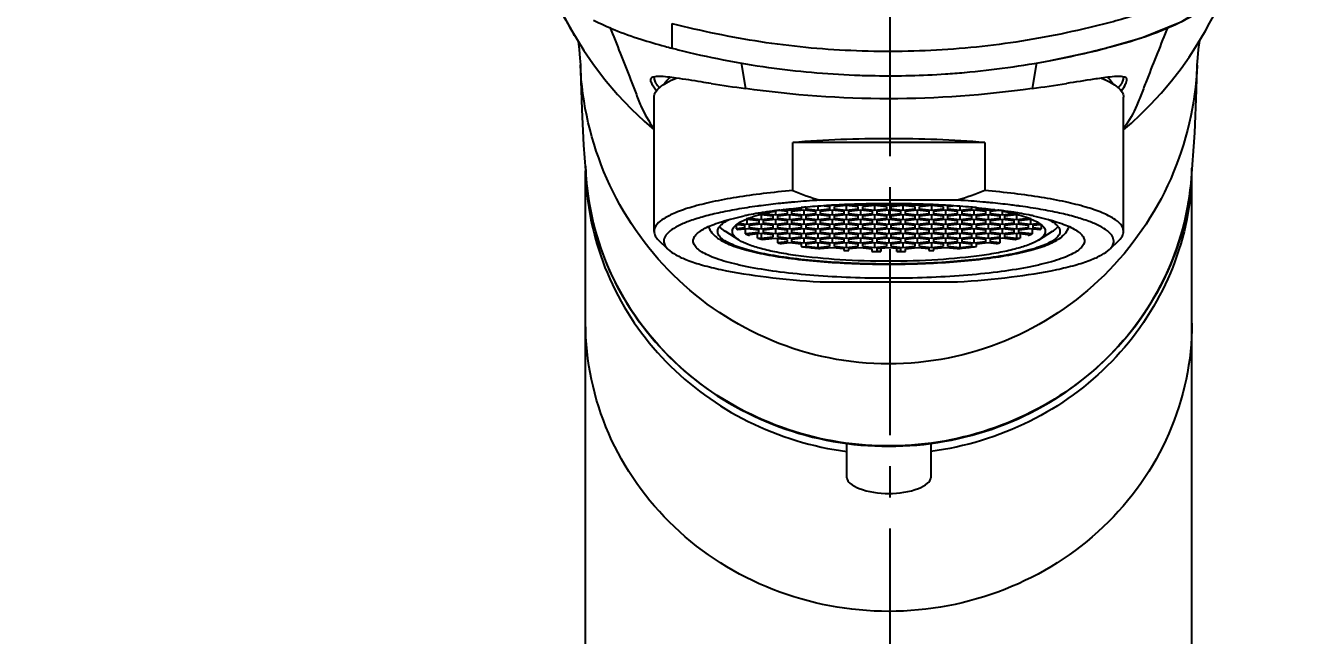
# Model space of a CAD drawing. Header units: millimetres. Extents: x 8455 to 9049, y -103 to 737.
# Drawn here: x 8526.3 to 8591.2, y 461.3 to 492.5 of the extents above; entities that cross this region are included whole.
import ezdxf

# ---------------------------------------------------------------- set-up
doc = ezdxf.new("R2010")
doc.units = ezdxf.units.MM
doc.linetypes.add('CENTER2', pattern=[28.575, 19.05, -3.175, 3.175, -3.175])
doc.layers.add('CENTER', color=1, linetype='CENTER2')
doc.layers.add('DIM', color=3, linetype='Continuous', lineweight=9)
doc.styles.get("Standard").update_dxf_attribs({"font": 'arial.ttf'})
doc.dimstyles.new('겸용-샤워욕조용1', dxfattribs={"dimscale": 0.6, "dimtxt": 10, "dimasz": 10, "dimexe": 1.5, "dimexo": 1.5, "dimgap": 1, "dimtad": 0, "dimtih": 1, "dimtoh": 1, "dimdec": 1, "dimdsep": 46, "dimtxsty": 'Standard', "dimcen": 2.5, "dimclrd": 5, "dimclre": 5, "dimclrt": 5, "dimadec": 1, "dimazin": 2, "dimtfac": 1, "dimtdec": 1, "dimtmove": 0, "dimatfit": 3, "dimfxl": 1.25, "dimarcsym": 0})

# ---------------------------------------------------------------- blocks, each defined once
blk = doc.blocks.new('*D80')
at = {"layer": 'Defpoints', "color": 0, "transparency": 16777216}
for p in [(8507.7, 531.246), (8570.489, 531.246), (8546.099, 241.95)]:
    blk.add_point(p, dxfattribs=at)
at = {"layer": 'DIM', "color": 5, "lineweight": -2, "transparency": 16777216}
for p, q in [((8569.589, 531.246), (8506.8, 531.246)), ((8507.7, 525.246), (8507.7, 390.264)), ((8507.7, 247.95), (8507.7, 382.933)), ((8545.199, 241.95), (8506.8, 241.95))]:
    blk.add_line(p, q, dxfattribs=at)
at = {"layer": 'DIM', "color": 5, "transparency": 16777216}
for points in [[(8506.7, 525.246), (8508.7, 525.246), (8507.7, 531.246)], [(8506.7, 247.95), (8508.7, 247.95), (8507.7, 241.95)]]:
    blk.add_solid(points, dxfattribs=at)
at = {"layer": 'DIM', "color": 5, "transparency": 16777216, "insert": (8507.7, 386.598), "char_height": 6, "attachment_point": 5}
blk.add_mtext('289.3', dxfattribs=at)

msp = doc.modelspace()

# ---------------------------------------------------------------- linework, layer by layer
at = {"linetype": 'Continuous'}
for p, q in [((8559.336, 491.344), (8559.336, 491.327)), ((8559.336, 491.344), (8559.336, 491.327)), ((8554.651, 490.474), (8554.651, 490.475)), ((8562.871, 490.579), (8563.087, 489.259)), ((8564.264, 490.342), (8564.284, 490.339)), ((8577.967, 490.579), (8577.75, 489.258)), ((8578.694, 490.686), (8578.699, 490.693)), ((8586.191, 490.454), (8586.191, 490.452)), ((8558.712, 489.297), (8558.65, 489.357)), ((8582.13, 489.297), (8582.192, 489.357)), ((8558.421, 481.949), (8558.421, 488.82)), ((8582.421, 481.949), (8582.421, 488.82)), ((8558.324, 487.281), (8558.421, 487.181)), ((8565.512, 484.038), (8565.512, 486.492)), ((8575.33, 486.492), (8565.512, 486.492)), ((8575.33, 486.492), (8575.33, 484.038)), ((8554.817, 486.355), (8554.97, 484.422)), ((8554.921, 396.191), (8554.921, 485.039)), ((8585.921, 396.191), (8585.921, 485.079)), ((8565.93, 483.163), (8565.944, 483.164)), ((8565.939, 483.159), (8565.953, 483.161)), ((8565.946, 483.16), (8565.946, 483.092)), ((8566.196, 483.092), (8566.196, 483.186)), ((8566.198, 483.188), (8566.265, 483.193)), ((8566.796, 483.231), (8566.796, 483.026)), ((8573.935, 483.547), (8566.907, 483.547)), ((8567.123, 483.255), (8567.396, 483.224)), ((8567.396, 483.224), (8567.396, 483.092)), ((8567.521, 483.266), (8567.427, 483.276)), ((8567.805, 483.297), (8567.521, 483.266)), ((8567.521, 483.283), (8567.521, 483.266)), ((8567.646, 483.224), (8568.246, 483.291)), ((8567.646, 483.092), (8567.646, 483.224)), ((8568.246, 483.291), (8568.246, 483.026)), ((8568.246, 483.291), (8568.846, 483.224)), ((8568.971, 483.266), (8568.446, 483.324)), ((8568.846, 483.224), (8568.846, 483.092)), ((8568.971, 483.346), (8568.971, 483.266)), ((8569.571, 483.332), (8568.971, 483.266)), ((8569.096, 483.224), (8569.696, 483.291)), ((8569.096, 483.092), (8569.096, 483.224)), ((8569.571, 483.354), (8569.571, 483.332)), ((8569.696, 483.291), (8569.696, 483.026)), ((8569.696, 483.291), (8570.296, 483.224)), ((8569.821, 483.332), (8569.821, 483.358)), ((8570.421, 483.266), (8569.821, 483.332)), ((8570.296, 483.224), (8570.296, 483.092)), ((8570.421, 483.366), (8570.421, 483.266)), ((8571.021, 483.332), (8570.421, 483.266)), ((8570.546, 483.224), (8571.146, 483.291)), ((8570.546, 483.092), (8570.546, 483.224)), ((8571.021, 483.358), (8571.021, 483.332)), ((8571.146, 483.291), (8571.146, 483.026)), ((8571.146, 483.291), (8571.746, 483.224)), ((8571.271, 483.332), (8571.271, 483.354)), ((8571.871, 483.266), (8571.271, 483.332)), ((8571.746, 483.224), (8571.746, 483.092)), ((8571.871, 483.345), (8571.871, 483.266)), ((8572.396, 483.324), (8571.871, 483.266)), ((8571.996, 483.224), (8572.596, 483.291)), ((8571.996, 483.092), (8571.996, 483.224)), ((8572.596, 483.291), (8572.596, 483.026)), ((8572.596, 483.291), (8573.196, 483.224)), ((8573.321, 483.266), (8573.036, 483.297)), ((8573.196, 483.224), (8573.196, 483.092)), ((8573.321, 483.283), (8573.321, 483.266)), ((8573.415, 483.276), (8573.321, 483.266)), ((8573.446, 483.224), (8573.719, 483.254)), ((8573.446, 483.092), (8573.446, 483.224)), ((8574.046, 483.231), (8574.046, 483.026)), ((8574.646, 483.186), (8574.646, 483.092)), ((8574.889, 483.161), (8574.903, 483.159)), ((8574.896, 483.092), (8574.896, 483.16)), ((8574.898, 483.164), (8574.912, 483.163)), ((8563.109, 482.565), (8563.171, 482.572)), ((8563.171, 482.572), (8563.171, 482.307)), ((8563.171, 482.572), (8563.771, 482.506)), ((8563.295, 482.613), (8563.295, 482.636)), ((8563.892, 482.547), (8563.295, 482.613)), ((8563.771, 482.506), (8563.771, 482.373)), ((8563.791, 482.8), (8563.898, 482.811)), ((8563.892, 482.811), (8563.892, 482.547)), ((8564.495, 482.613), (8563.892, 482.547)), ((8563.898, 482.811), (8564.495, 482.745)), ((8564.004, 482.921), (8564.022, 482.924)), ((8564.011, 482.92), (8564.03, 482.922)), ((8564.021, 482.853), (8564.021, 482.858)), ((8564.621, 482.787), (8564.021, 482.853)), ((8564.021, 482.506), (8564.621, 482.572)), ((8564.021, 482.373), (8564.021, 482.506)), ((8564.495, 482.745), (8564.495, 482.613)), ((8564.621, 482.995), (8564.621, 482.787)), ((8565.221, 482.853), (8564.621, 482.787)), ((8564.621, 482.572), (8564.621, 482.307)), ((8564.621, 482.572), (8565.221, 482.506)), ((8564.746, 482.745), (8565.346, 482.811)), ((8564.746, 482.613), (8564.746, 482.745)), ((8565.346, 482.547), (8564.746, 482.613)), ((8564.795, 483.032), (8565.221, 482.985)), ((8565.346, 483.026), (8565.013, 483.063)), ((8565.221, 482.985), (8565.221, 482.853)), ((8565.221, 482.506), (8565.221, 482.373)), ((8565.346, 483.098), (8565.346, 483.026)), ((8565.946, 483.092), (8565.346, 483.026)), ((8565.346, 482.811), (8565.346, 482.547)), ((8565.346, 482.811), (8565.946, 482.745)), ((8565.946, 482.613), (8565.346, 482.547)), ((8565.471, 482.985), (8566.071, 483.051)), ((8565.471, 482.853), (8565.471, 482.985)), ((8566.071, 482.787), (8565.471, 482.853)), ((8565.471, 482.506), (8566.071, 482.572)), ((8565.471, 482.373), (8565.471, 482.506)), ((8565.946, 482.745), (8565.946, 482.613)), ((8566.071, 483.051), (8566.071, 482.787)), ((8566.071, 483.051), (8566.671, 482.985)), ((8566.671, 482.853), (8566.071, 482.787)), ((8566.071, 482.572), (8566.071, 482.307)), ((8566.071, 482.572), (8566.671, 482.506)), ((8566.796, 483.026), (8566.196, 483.092)), ((8566.196, 482.745), (8566.796, 482.811)), ((8566.196, 482.613), (8566.196, 482.745)), ((8566.796, 482.547), (8566.196, 482.613)), ((8566.671, 482.985), (8566.671, 482.853)), ((8566.671, 482.506), (8566.671, 482.373)), ((8567.396, 483.092), (8566.796, 483.026)), ((8566.796, 482.811), (8566.796, 482.547)), ((8566.796, 482.811), (8567.396, 482.745)), ((8567.396, 482.613), (8566.796, 482.547)), ((8566.921, 482.985), (8567.521, 483.051)), ((8566.921, 482.853), (8566.921, 482.985)), ((8567.521, 482.787), (8566.921, 482.853)), ((8566.921, 482.506), (8567.521, 482.572)), ((8566.921, 482.373), (8566.921, 482.506)), ((8567.396, 482.745), (8567.396, 482.613)), ((8567.521, 483.051), (8567.521, 482.787)), ((8567.521, 483.051), (8568.121, 482.985)), ((8568.121, 482.853), (8567.521, 482.787)), ((8567.521, 482.572), (8567.521, 482.307)), ((8567.521, 482.572), (8568.121, 482.506)), ((8568.246, 483.026), (8567.646, 483.092)), ((8567.646, 482.745), (8568.246, 482.811)), ((8567.646, 482.613), (8567.646, 482.745)), ((8568.246, 482.547), (8567.646, 482.613)), ((8568.121, 482.985), (8568.121, 482.853)), ((8568.121, 482.506), (8568.121, 482.373)), ((8568.846, 483.092), (8568.246, 483.026)), ((8568.246, 482.811), (8568.246, 482.547)), ((8568.246, 482.811), (8568.846, 482.745)), ((8568.846, 482.613), (8568.246, 482.547)), ((8568.371, 482.985), (8568.971, 483.051)), ((8568.371, 482.853), (8568.371, 482.985)), ((8568.971, 482.787), (8568.371, 482.853)), ((8568.371, 482.506), (8568.971, 482.572)), ((8568.371, 482.373), (8568.371, 482.506)), ((8568.846, 482.745), (8568.846, 482.613)), ((8568.971, 483.051), (8568.971, 482.787)), ((8568.971, 483.051), (8569.571, 482.985)), ((8569.571, 482.853), (8568.971, 482.787)), ((8568.971, 482.572), (8568.971, 482.307)), ((8568.971, 482.572), (8569.571, 482.506)), ((8569.696, 483.026), (8569.096, 483.092)), ((8569.096, 482.745), (8569.696, 482.811)), ((8569.096, 482.613), (8569.096, 482.745)), ((8569.696, 482.547), (8569.096, 482.613)), ((8569.571, 482.985), (8569.571, 482.853)), ((8569.571, 482.506), (8569.571, 482.373)), ((8570.296, 483.092), (8569.696, 483.026)), ((8569.696, 482.811), (8569.696, 482.547)), ((8569.696, 482.811), (8570.296, 482.745)), ((8570.296, 482.613), (8569.696, 482.547)), ((8569.821, 482.985), (8570.421, 483.051)), ((8569.821, 482.853), (8569.821, 482.985)), ((8570.421, 482.787), (8569.821, 482.853)), ((8569.821, 482.506), (8570.421, 482.572)), ((8569.821, 482.373), (8569.821, 482.506)), ((8570.296, 482.745), (8570.296, 482.613)), ((8570.421, 483.051), (8570.421, 482.787)), ((8570.421, 483.051), (8571.021, 482.985)), ((8571.021, 482.853), (8570.421, 482.787)), ((8570.421, 482.572), (8570.421, 482.307)), ((8570.421, 482.572), (8571.021, 482.506)), ((8571.146, 483.026), (8570.546, 483.092)), ((8570.546, 482.745), (8571.146, 482.811)), ((8570.546, 482.613), (8570.546, 482.745)), ((8571.146, 482.547), (8570.546, 482.613)), ((8571.021, 482.985), (8571.021, 482.853)), ((8571.021, 482.506), (8571.021, 482.373)), ((8571.746, 483.092), (8571.146, 483.026)), ((8571.146, 482.811), (8571.146, 482.547)), ((8571.146, 482.811), (8571.746, 482.745)), ((8571.746, 482.613), (8571.146, 482.547)), ((8571.271, 482.985), (8571.871, 483.051)), ((8571.271, 482.853), (8571.271, 482.985)), ((8571.871, 482.787), (8571.271, 482.853)), ((8571.271, 482.506), (8571.871, 482.572)), ((8571.271, 482.373), (8571.271, 482.506)), ((8571.746, 482.745), (8571.746, 482.613)), ((8571.871, 483.051), (8571.871, 482.787)), ((8571.871, 483.051), (8572.471, 482.985)), ((8572.471, 482.853), (8571.871, 482.787)), ((8571.871, 482.572), (8571.871, 482.307)), ((8571.871, 482.572), (8572.471, 482.506)), ((8572.596, 483.026), (8571.996, 483.092)), ((8571.996, 482.745), (8572.596, 482.811)), ((8571.996, 482.613), (8571.996, 482.745)), ((8572.596, 482.547), (8571.996, 482.613)), ((8572.471, 482.985), (8572.471, 482.853)), ((8572.471, 482.506), (8572.471, 482.373)), ((8573.196, 483.092), (8572.596, 483.026)), ((8572.596, 482.811), (8572.596, 482.547)), ((8572.596, 482.811), (8573.196, 482.745)), ((8573.196, 482.613), (8572.596, 482.547)), ((8572.721, 482.985), (8573.321, 483.051)), ((8572.721, 482.853), (8572.721, 482.985)), ((8573.321, 482.787), (8572.721, 482.853)), ((8572.721, 482.506), (8573.321, 482.572)), ((8572.721, 482.373), (8572.721, 482.506)), ((8573.196, 482.745), (8573.196, 482.613)), ((8573.321, 483.051), (8573.321, 482.787)), ((8573.321, 483.051), (8573.921, 482.985)), ((8573.921, 482.853), (8573.321, 482.787)), ((8573.321, 482.572), (8573.321, 482.307)), ((8573.321, 482.572), (8573.921, 482.506)), ((8574.046, 483.026), (8573.446, 483.092)), ((8573.446, 482.745), (8574.046, 482.811)), ((8573.446, 482.613), (8573.446, 482.745)), ((8574.046, 482.547), (8573.446, 482.613)), ((8573.921, 482.985), (8573.921, 482.853)), ((8573.921, 482.506), (8573.921, 482.373)), ((8574.646, 483.092), (8574.046, 483.026)), ((8574.046, 482.811), (8574.046, 482.547)), ((8574.046, 482.811), (8574.646, 482.745)), ((8574.646, 482.613), (8574.046, 482.547)), ((8574.171, 482.985), (8574.771, 483.051)), ((8574.171, 482.853), (8574.171, 482.985)), ((8574.771, 482.787), (8574.171, 482.853)), ((8574.171, 482.506), (8574.771, 482.572)), ((8574.171, 482.373), (8574.171, 482.506)), ((8574.646, 482.745), (8574.646, 482.613)), ((8574.771, 483.051), (8574.771, 482.787)), ((8574.771, 483.051), (8575.371, 482.985)), ((8575.371, 482.853), (8574.771, 482.787)), ((8574.771, 482.572), (8574.771, 482.307)), ((8574.771, 482.572), (8575.371, 482.506)), ((8575.496, 483.026), (8574.896, 483.092)), ((8574.896, 482.745), (8575.496, 482.811)), ((8574.896, 482.613), (8574.896, 482.745)), ((8575.496, 482.547), (8574.896, 482.613)), ((8575.371, 482.985), (8575.371, 482.853)), ((8575.371, 482.506), (8575.371, 482.373)), ((8575.496, 483.098), (8575.496, 483.026)), ((8575.829, 483.063), (8575.496, 483.026)), ((8575.496, 482.811), (8575.496, 482.547)), ((8575.496, 482.811), (8576.096, 482.745)), ((8576.096, 482.613), (8575.496, 482.547)), ((8575.621, 482.985), (8576.047, 483.032)), ((8575.621, 482.853), (8575.621, 482.985)), ((8576.221, 482.787), (8575.621, 482.853)), ((8575.621, 482.506), (8576.221, 482.572)), ((8575.621, 482.373), (8575.621, 482.506)), ((8576.096, 482.745), (8576.096, 482.613)), ((8576.221, 482.995), (8576.221, 482.787)), ((8576.821, 482.853), (8576.221, 482.787)), ((8576.221, 482.572), (8576.221, 482.307)), ((8576.221, 482.572), (8576.821, 482.506)), ((8576.346, 482.745), (8576.946, 482.811)), ((8576.346, 482.613), (8576.346, 482.745)), ((8576.946, 482.547), (8576.346, 482.613)), ((8576.812, 482.923), (8576.831, 482.92)), ((8576.82, 482.924), (8576.837, 482.921)), ((8576.821, 482.858), (8576.821, 482.853)), ((8576.821, 482.506), (8576.821, 482.373)), ((8576.946, 482.811), (8576.946, 482.547)), ((8576.946, 482.811), (8577.049, 482.8)), ((8577.546, 482.613), (8576.946, 482.547)), ((8577.071, 482.506), (8577.671, 482.572)), ((8577.071, 482.373), (8577.071, 482.506)), ((8577.546, 482.636), (8577.546, 482.613)), ((8577.671, 482.572), (8577.671, 482.307)), ((8577.671, 482.572), (8577.733, 482.565)), ((8562.769, 481.504), (8562.051, 481.953)), ((8562.636, 482.088), (8562.636, 482.311)), ((8563.044, 482.134), (8562.636, 482.088)), ((8562.664, 482.308), (8563.044, 482.266)), ((8562.7, 482.04), (8563.198, 482.094)), ((8563.171, 482.307), (8562.72, 482.357)), ((8563.044, 482.266), (8563.044, 482.134)), ((8563.102, 481.823), (8563.102, 482.083)), ((8563.754, 481.894), (8563.102, 481.823)), ((8563.771, 482.373), (8563.171, 482.307)), ((8563.198, 482.094), (8563.754, 482.028)), ((8563.295, 482.266), (8563.892, 482.332)), ((8563.295, 482.134), (8563.295, 482.266)), ((8563.898, 482.068), (8563.295, 482.134)), ((8563.296, 481.787), (8563.896, 481.853)), ((8563.754, 482.028), (8563.754, 481.894)), ((8563.892, 482.332), (8564.495, 482.266)), ((8563.896, 481.853), (8563.896, 481.589)), ((8563.896, 481.853), (8564.496, 481.787)), ((8563.898, 482.332), (8563.898, 482.068)), ((8564.495, 482.134), (8563.898, 482.068)), ((8564.621, 482.307), (8564.021, 482.373)), ((8564.021, 482.026), (8564.621, 482.093)), ((8564.021, 481.894), (8564.021, 482.026)), ((8564.621, 481.828), (8564.021, 481.894)), ((8564.495, 482.266), (8564.495, 482.134)), ((8565.221, 482.373), (8564.621, 482.307)), ((8564.621, 482.093), (8564.621, 481.828)), ((8564.621, 482.093), (8565.221, 482.026)), ((8565.221, 481.894), (8564.621, 481.828)), ((8564.746, 482.266), (8565.346, 482.332)), ((8564.746, 482.134), (8564.746, 482.266)), ((8565.346, 482.068), (8564.746, 482.134)), ((8564.746, 481.787), (8565.346, 481.853)), ((8565.221, 482.026), (8565.221, 481.894)), ((8565.346, 482.332), (8565.346, 482.068)), ((8565.346, 482.332), (8565.946, 482.266)), ((8565.946, 482.134), (8565.346, 482.068)), ((8565.346, 481.853), (8565.346, 481.589)), ((8565.346, 481.853), (8565.946, 481.787)), ((8566.071, 482.307), (8565.471, 482.373)), ((8565.471, 482.026), (8566.071, 482.093)), ((8565.471, 481.894), (8565.471, 482.026)), ((8566.071, 481.828), (8565.471, 481.894)), ((8565.946, 482.266), (8565.946, 482.134)), ((8566.671, 482.373), (8566.071, 482.307)), ((8566.071, 482.093), (8566.071, 481.828)), ((8566.071, 482.093), (8566.671, 482.026)), ((8566.671, 481.894), (8566.071, 481.828)), ((8566.196, 482.266), (8566.796, 482.332)), ((8566.196, 482.134), (8566.196, 482.266)), ((8566.796, 482.068), (8566.196, 482.134)), ((8566.196, 481.787), (8566.796, 481.853)), ((8566.671, 482.026), (8566.671, 481.894)), ((8566.796, 482.332), (8566.796, 482.068)), ((8566.796, 482.332), (8567.396, 482.266)), ((8567.396, 482.134), (8566.796, 482.068)), ((8566.796, 481.853), (8566.796, 481.589)), ((8566.796, 481.853), (8567.396, 481.787)), ((8567.521, 482.307), (8566.921, 482.373)), ((8566.921, 482.026), (8567.521, 482.093)), ((8566.921, 481.894), (8566.921, 482.026)), ((8567.521, 481.828), (8566.921, 481.894)), ((8567.396, 482.266), (8567.396, 482.134)), ((8568.121, 482.373), (8567.521, 482.307)), ((8567.521, 482.093), (8567.521, 481.828)), ((8567.521, 482.093), (8568.121, 482.026)), ((8568.121, 481.894), (8567.521, 481.828)), ((8567.646, 482.266), (8568.246, 482.332)), ((8567.646, 482.134), (8567.646, 482.266)), ((8568.246, 482.068), (8567.646, 482.134)), ((8567.646, 481.787), (8568.246, 481.853)), ((8568.121, 482.026), (8568.121, 481.894)), ((8568.246, 482.332), (8568.246, 482.068)), ((8568.246, 482.332), (8568.846, 482.266)), ((8568.846, 482.134), (8568.246, 482.068)), ((8568.246, 481.853), (8568.246, 481.589)), ((8568.246, 481.853), (8568.846, 481.787)), ((8568.971, 482.307), (8568.371, 482.373)), ((8568.371, 482.026), (8568.971, 482.093)), ((8568.371, 481.894), (8568.371, 482.026)), ((8568.971, 481.828), (8568.371, 481.894)), ((8568.846, 482.266), (8568.846, 482.134)), ((8569.571, 482.373), (8568.971, 482.307)), ((8568.971, 482.093), (8568.971, 481.828)), ((8568.971, 482.093), (8569.571, 482.026)), ((8569.571, 481.894), (8568.971, 481.828)), ((8569.096, 482.266), (8569.696, 482.332)), ((8569.096, 482.134), (8569.096, 482.266)), ((8569.696, 482.068), (8569.096, 482.134)), ((8569.096, 481.787), (8569.696, 481.853)), ((8569.571, 482.026), (8569.571, 481.894)), ((8569.696, 482.332), (8569.696, 482.068)), ((8569.696, 482.332), (8570.296, 482.266)), ((8570.296, 482.134), (8569.696, 482.068)), ((8569.696, 481.853), (8569.696, 481.589)), ((8569.696, 481.853), (8570.296, 481.787)), ((8570.421, 482.307), (8569.821, 482.373)), ((8569.821, 482.026), (8570.421, 482.093)), ((8569.821, 481.894), (8569.821, 482.026)), ((8570.421, 481.828), (8569.821, 481.894)), ((8570.296, 482.266), (8570.296, 482.134)), ((8571.021, 482.373), (8570.421, 482.307)), ((8570.421, 482.093), (8570.421, 481.828)), ((8570.421, 482.093), (8571.021, 482.026)), ((8571.021, 481.894), (8570.421, 481.828)), ((8570.546, 482.266), (8571.146, 482.332)), ((8570.546, 482.134), (8570.546, 482.266)), ((8571.146, 482.068), (8570.546, 482.134)), ((8570.546, 481.787), (8571.146, 481.853)), ((8571.021, 482.026), (8571.021, 481.894)), ((8571.146, 482.332), (8571.146, 482.068)), ((8571.146, 482.332), (8571.746, 482.266)), ((8571.746, 482.134), (8571.146, 482.068)), ((8571.146, 481.853), (8571.146, 481.589)), ((8571.146, 481.853), (8571.746, 481.787)), ((8571.871, 482.307), (8571.271, 482.373)), ((8571.271, 482.026), (8571.871, 482.093)), ((8571.271, 481.894), (8571.271, 482.026)), ((8571.871, 481.828), (8571.271, 481.894)), ((8571.746, 482.266), (8571.746, 482.134)), ((8572.471, 482.373), (8571.871, 482.307)), ((8571.871, 482.093), (8571.871, 481.828)), ((8571.871, 482.093), (8572.471, 482.026)), ((8572.471, 481.894), (8571.871, 481.828)), ((8571.996, 482.266), (8572.596, 482.332)), ((8571.996, 482.134), (8571.996, 482.266)), ((8572.596, 482.068), (8571.996, 482.134)), ((8571.996, 481.787), (8572.596, 481.853)), ((8572.471, 482.026), (8572.471, 481.894)), ((8572.596, 482.332), (8572.596, 482.068)), ((8572.596, 482.332), (8573.196, 482.266)), ((8573.196, 482.134), (8572.596, 482.068)), ((8572.596, 481.853), (8572.596, 481.589)), ((8572.596, 481.853), (8573.196, 481.787)), ((8573.321, 482.307), (8572.721, 482.373)), ((8572.721, 482.026), (8573.321, 482.093)), ((8572.721, 481.894), (8572.721, 482.026)), ((8573.321, 481.828), (8572.721, 481.894)), ((8573.196, 482.266), (8573.196, 482.134)), ((8573.921, 482.373), (8573.321, 482.307)), ((8573.321, 482.093), (8573.321, 481.828)), ((8573.321, 482.093), (8573.921, 482.026)), ((8573.921, 481.894), (8573.321, 481.828)), ((8573.446, 482.266), (8574.046, 482.332)), ((8573.446, 482.134), (8573.446, 482.266)), ((8574.046, 482.068), (8573.446, 482.134)), ((8573.446, 481.787), (8574.046, 481.853)), ((8573.921, 482.026), (8573.921, 481.894)), ((8574.046, 482.332), (8574.046, 482.068)), ((8574.046, 482.332), (8574.646, 482.266)), ((8574.646, 482.134), (8574.046, 482.068)), ((8574.046, 481.853), (8574.046, 481.589)), ((8574.046, 481.853), (8574.646, 481.787)), ((8574.771, 482.307), (8574.171, 482.373)), ((8574.171, 482.026), (8574.771, 482.093)), ((8574.171, 481.894), (8574.171, 482.026)), ((8574.771, 481.828), (8574.171, 481.894)), ((8574.646, 482.266), (8574.646, 482.134)), ((8575.371, 482.373), (8574.771, 482.307)), ((8574.771, 482.093), (8574.771, 481.828)), ((8574.771, 482.093), (8575.371, 482.026)), ((8575.371, 481.894), (8574.771, 481.828)), ((8574.896, 482.266), (8575.496, 482.332)), ((8574.896, 482.134), (8574.896, 482.266)), ((8575.496, 482.068), (8574.896, 482.134)), ((8574.896, 481.787), (8575.496, 481.853)), ((8575.371, 482.026), (8575.371, 481.894)), ((8575.496, 482.332), (8575.496, 482.068)), ((8575.496, 482.332), (8576.096, 482.266)), ((8576.096, 482.134), (8575.496, 482.068)), ((8575.496, 481.853), (8575.496, 481.589)), ((8575.496, 481.853), (8576.096, 481.787)), ((8576.221, 482.307), (8575.621, 482.373)), ((8575.621, 482.026), (8576.221, 482.093)), ((8575.621, 481.894), (8575.621, 482.026)), ((8576.221, 481.828), (8575.621, 481.894)), ((8576.096, 482.266), (8576.096, 482.134)), ((8576.821, 482.373), (8576.221, 482.307)), ((8576.221, 482.093), (8576.221, 481.828)), ((8576.221, 482.093), (8576.821, 482.026)), ((8576.821, 481.894), (8576.221, 481.828)), ((8576.346, 482.266), (8576.946, 482.332)), ((8576.346, 482.134), (8576.346, 482.266)), ((8576.946, 482.068), (8576.346, 482.134)), ((8576.346, 481.787), (8576.946, 481.853)), ((8576.821, 482.026), (8576.821, 481.894)), ((8576.946, 482.332), (8576.946, 482.068)), ((8576.946, 482.332), (8577.546, 482.266)), ((8577.546, 482.134), (8576.946, 482.068)), ((8576.946, 481.853), (8576.946, 481.589)), ((8576.946, 481.853), (8577.546, 481.787)), ((8577.671, 482.307), (8577.071, 482.373)), ((8577.072, 482.026), (8577.672, 482.093)), ((8577.074, 481.896), (8577.072, 482.026)), ((8577.742, 481.824), (8577.074, 481.896)), ((8577.546, 482.266), (8577.546, 482.134)), ((8578.122, 482.357), (8577.671, 482.307)), ((8577.672, 482.093), (8578.143, 482.041)), ((8577.742, 482.085), (8577.742, 481.824)), ((8577.798, 482.266), (8578.178, 482.308)), ((8577.798, 482.134), (8577.798, 482.266)), ((8578.207, 482.088), (8577.798, 482.134)), ((8578.073, 481.504), (8578.791, 481.953)), ((8578.207, 482.311), (8578.207, 482.088)), ((8559.14, 481.031), (8558.65, 481.504)), ((8563.102, 481.823), (8563.296, 481.745)), ((8563.296, 481.745), (8563.296, 481.787)), ((8563.708, 481.609), (8563.708, 481.832)), ((8563.896, 481.589), (8563.708, 481.609)), ((8564.496, 481.655), (8563.896, 481.589)), ((8563.968, 481.537), (8564.609, 481.61)), ((8564.496, 481.787), (8564.496, 481.655)), ((8564.609, 481.61), (8565.232, 481.543)), ((8564.745, 481.364), (8564.745, 481.595)), ((8565.232, 481.419), (8564.745, 481.364)), ((8564.746, 481.655), (8564.746, 481.787)), ((8565.346, 481.589), (8564.746, 481.655)), ((8564.935, 481.329), (8565.344, 481.374)), ((8565.232, 481.543), (8565.232, 481.419)), ((8565.344, 481.374), (8565.944, 481.307)), ((8565.946, 481.655), (8565.346, 481.589)), ((8565.471, 481.547), (8566.071, 481.613)), ((8565.471, 481.415), (8565.471, 481.547)), ((8566.071, 481.349), (8565.471, 481.415)), ((8565.944, 481.307), (8565.944, 481.175)), ((8565.946, 481.787), (8565.946, 481.655)), ((8566.071, 481.613), (8566.071, 481.349)), ((8566.071, 481.613), (8566.671, 481.547)), ((8566.671, 481.415), (8566.071, 481.349)), ((8566.196, 481.655), (8566.196, 481.787)), ((8566.796, 481.589), (8566.196, 481.655)), ((8566.196, 481.308), (8566.796, 481.374)), ((8566.196, 481.175), (8566.196, 481.308)), ((8566.671, 481.547), (8566.671, 481.415)), ((8567.396, 481.655), (8566.796, 481.589)), ((8566.796, 481.374), (8566.796, 481.109)), ((8566.796, 481.374), (8567.396, 481.308)), ((8566.921, 481.547), (8567.521, 481.613)), ((8566.921, 481.415), (8566.921, 481.547)), ((8567.521, 481.349), (8566.921, 481.415)), ((8567.396, 481.787), (8567.396, 481.655)), ((8567.396, 481.308), (8567.396, 481.175)), ((8567.521, 481.613), (8567.521, 481.349)), ((8567.521, 481.613), (8568.121, 481.547)), ((8568.121, 481.415), (8567.521, 481.349)), ((8567.646, 481.655), (8567.646, 481.787)), ((8568.246, 481.589), (8567.646, 481.655)), ((8567.646, 481.308), (8568.246, 481.374)), ((8567.646, 481.175), (8567.646, 481.308)), ((8568.121, 481.547), (8568.121, 481.415)), ((8568.846, 481.655), (8568.246, 481.589)), ((8568.246, 481.374), (8568.246, 481.109)), ((8568.246, 481.374), (8568.846, 481.308)), ((8568.371, 481.547), (8568.971, 481.613)), ((8568.371, 481.415), (8568.371, 481.547)), ((8568.971, 481.349), (8568.371, 481.415)), ((8568.846, 481.787), (8568.846, 481.655)), ((8568.846, 481.308), (8568.846, 481.175)), ((8568.971, 481.613), (8568.971, 481.349)), ((8568.971, 481.613), (8569.571, 481.547)), ((8569.571, 481.415), (8568.971, 481.349)), ((8569.096, 481.655), (8569.096, 481.787)), ((8569.696, 481.589), (8569.096, 481.655)), ((8569.096, 481.308), (8569.696, 481.374)), ((8569.096, 481.175), (8569.096, 481.308)), ((8569.571, 481.547), (8569.571, 481.415)), ((8570.296, 481.655), (8569.696, 481.589)), ((8569.696, 481.374), (8569.696, 481.109)), ((8569.696, 481.374), (8570.296, 481.308)), ((8569.821, 481.547), (8570.421, 481.613)), ((8569.821, 481.415), (8569.821, 481.547)), ((8570.421, 481.349), (8569.821, 481.415)), ((8570.296, 481.787), (8570.296, 481.655)), ((8570.296, 481.308), (8570.296, 481.175)), ((8570.421, 481.613), (8570.421, 481.349)), ((8570.421, 481.613), (8571.021, 481.547)), ((8571.021, 481.415), (8570.421, 481.349)), ((8570.546, 481.655), (8570.546, 481.787)), ((8571.146, 481.589), (8570.546, 481.655)), ((8570.546, 481.308), (8571.146, 481.374)), ((8570.546, 481.175), (8570.546, 481.308)), ((8571.021, 481.547), (8571.021, 481.415)), ((8571.746, 481.655), (8571.146, 481.589)), ((8571.146, 481.374), (8571.146, 481.109)), ((8571.146, 481.374), (8571.746, 481.308)), ((8571.271, 481.547), (8571.871, 481.613)), ((8571.271, 481.415), (8571.271, 481.547)), ((8571.871, 481.349), (8571.271, 481.415)), ((8571.746, 481.787), (8571.746, 481.655)), ((8571.746, 481.308), (8571.746, 481.175)), ((8571.871, 481.613), (8571.871, 481.349)), ((8571.871, 481.613), (8572.471, 481.547)), ((8572.471, 481.415), (8571.871, 481.349)), ((8571.996, 481.655), (8571.996, 481.787)), ((8572.596, 481.589), (8571.996, 481.655)), ((8571.996, 481.308), (8572.596, 481.374)), ((8571.996, 481.175), (8571.996, 481.308)), ((8572.471, 481.547), (8572.471, 481.415)), ((8573.196, 481.655), (8572.596, 481.589)), ((8572.596, 481.374), (8572.596, 481.109)), ((8572.596, 481.374), (8573.196, 481.308)), ((8572.721, 481.547), (8573.321, 481.613)), ((8572.721, 481.415), (8572.721, 481.547)), ((8573.321, 481.349), (8572.721, 481.415)), ((8573.196, 481.787), (8573.196, 481.655)), ((8573.196, 481.308), (8573.196, 481.175)), ((8573.321, 481.613), (8573.321, 481.349)), ((8573.321, 481.613), (8573.921, 481.547)), ((8573.921, 481.415), (8573.321, 481.349)), ((8573.446, 481.655), (8573.446, 481.787)), ((8574.046, 481.589), (8573.446, 481.655)), ((8573.446, 481.308), (8574.046, 481.374)), ((8573.446, 481.175), (8573.446, 481.308)), ((8573.921, 481.547), (8573.921, 481.415)), ((8574.646, 481.655), (8574.046, 481.589)), ((8574.046, 481.374), (8574.046, 481.109)), ((8574.046, 481.374), (8574.646, 481.308)), ((8574.171, 481.547), (8574.771, 481.613)), ((8574.171, 481.415), (8574.171, 481.547)), ((8574.771, 481.349), (8574.171, 481.415)), ((8574.646, 481.787), (8574.646, 481.655)), ((8574.646, 481.308), (8574.646, 481.175)), ((8574.771, 481.613), (8574.771, 481.349)), ((8574.771, 481.613), (8575.371, 481.547)), ((8575.371, 481.415), (8574.771, 481.349)), ((8574.896, 481.655), (8574.896, 481.787)), ((8575.496, 481.589), (8574.896, 481.655)), ((8574.897, 481.308), (8575.496, 481.374)), ((8574.899, 481.175), (8574.897, 481.308)), ((8575.371, 481.547), (8575.371, 481.415)), ((8576.096, 481.655), (8575.496, 481.589)), ((8575.496, 481.374), (8575.907, 481.328)), ((8575.621, 481.547), (8576.216, 481.612)), ((8575.621, 481.415), (8575.621, 481.547)), ((8576.092, 481.363), (8575.621, 481.415)), ((8576.092, 481.598), (8576.092, 481.363)), ((8576.096, 481.787), (8576.096, 481.655)), ((8576.216, 481.612), (8576.875, 481.537)), ((8576.346, 481.655), (8576.346, 481.787)), ((8576.946, 481.589), (8576.346, 481.655)), ((8577.134, 481.609), (8576.946, 481.589)), ((8577.134, 481.832), (8577.134, 481.609)), ((8577.546, 481.745), (8577.742, 481.824)), ((8577.546, 481.787), (8577.546, 481.745)), ((8581.702, 481.031), (8582.192, 481.504)), ((8566.796, 481.109), (8566.196, 481.175)), ((8567.396, 481.175), (8566.796, 481.109)), ((8566.919, 481.067), (8567.521, 481.134)), ((8567.521, 481.134), (8568.122, 481.068)), ((8568.246, 481.109), (8567.646, 481.175)), ((8568.122, 481.068), (8568.122, 480.977)), ((8568.846, 481.175), (8568.246, 481.109)), ((8568.376, 481.073), (8568.955, 481.132)), ((8568.376, 480.964), (8568.376, 481.073)), ((8568.955, 481.132), (8569.561, 481.065)), ((8569.696, 481.109), (8569.096, 481.175)), ((8569.561, 481.065), (8569.561, 480.922)), ((8570.296, 481.175), (8569.696, 481.109)), ((8569.821, 481.068), (8570.421, 481.134)), ((8569.821, 480.936), (8569.821, 481.068)), ((8570.009, 480.915), (8569.821, 480.936)), ((8570.009, 481.089), (8570.009, 480.915)), ((8570.421, 481.134), (8571.021, 481.068)), ((8571.146, 481.109), (8570.546, 481.175)), ((8570.833, 480.915), (8570.833, 481.089)), ((8571.021, 480.936), (8570.833, 480.915)), ((8571.021, 481.068), (8571.021, 480.936)), ((8571.746, 481.175), (8571.146, 481.109)), ((8571.281, 481.065), (8571.888, 481.132)), ((8571.281, 480.922), (8571.281, 481.065)), ((8571.888, 481.132), (8572.466, 481.073)), ((8572.596, 481.109), (8571.996, 481.175)), ((8572.466, 481.073), (8572.466, 480.964)), ((8573.196, 481.175), (8572.596, 481.109)), ((8572.721, 481.068), (8573.32, 481.134)), ((8572.721, 480.978), (8572.721, 481.068)), ((8573.32, 481.134), (8573.923, 481.067)), ((8574.046, 481.109), (8573.446, 481.175)), ((8574.646, 481.175), (8574.046, 481.109)), ((8566.907, 479.369), (8573.935, 479.369)), ((8568.271, 469.344), (8568.271, 471.148)), ((8572.571, 471.148), (8572.571, 469.344))]:
    msp.add_line(p, q, dxfattribs=at)
for points in [[(8578.694, 490.686), (8581.008, 491.19), (8583.337, 491.853), (8585.402, 492.693), (8587.139, 493.778), (8588.524, 495.064), (8589.447, 496.269)], [(8582.421, 487.138), (8582.821, 487.486), (8583.294, 487.926), (8583.805, 488.436), (8584.343, 489.021), (8584.879, 489.657), (8585.366, 490.29), (8585.772, 490.864), (8586.103, 491.368), (8586.377, 491.813), (8586.613, 492.217), (8586.823, 492.594), (8587.015, 492.952), (8587.183, 493.279), (8587.331, 493.574), (8587.462, 493.84), (8587.674, 494.275)], [(8553.398, 493.782), (8553.558, 493.456), (8553.743, 493.087), (8553.959, 492.675), (8554.201, 492.237), (8554.481, 491.758), (8554.827, 491.205), (8555.284, 490.534), (8555.88, 489.745), (8556.558, 488.945), (8557.253, 488.211), (8557.91, 487.585), (8558.421, 487.139)], [(8554.533, 491.675), (8554.587, 491.256), (8554.63, 490.819), (8554.651, 490.475)], [(8586.191, 490.454), (8586.215, 490.826), (8586.257, 491.26), (8586.315, 491.71), (8586.316, 491.713)], [(8554.651, 490.474), (8554.677, 489.654), (8554.722, 488.188), (8554.817, 486.355)], [(8564.264, 490.341), (8564.268, 490.34), (8564.284, 490.339)], [(8585.874, 484.438), (8586.062, 486.997), (8586.15, 489.177), (8586.191, 490.452)]]:
    msp.add_lwpolyline(points, dxfattribs=at)
for centre, radius, start, end in [((8570.649, 501.745), 19.004, 205.14914, 210.1246), ((8579.91, 492.051), 20.587, 178.52466, 181.96657), ((8578.439, 506.936), 15.854, 289.5291, 292.73581), ((8570.894, 501.884), 19.286, 210.11519, 210.87953), ((8566.728, 519.988), 29.601, 252.32668, 254.80551), ((8568.126, 524.999), 34.804, 254.74722, 255.37077), ((8568.769, 527.461), 37.348, 255.36989, 255.86929), ((8570.411, 534.09), 44.178, 255.90303, 262.00236), ((8569.99, 535.793), 45.933, 280.93055, 284.42516), ((8569.99, 535.92), 46.056, 284.38527, 284.79745), ((8570.399, 533.808), 43.897, 261.99275, 267.74895), ((8570.48, 533.638), 43.724, 274.98902, 280.83519), ((8558.86, 489.802), 0.439, 173.40838, 179.98516), ((8570.408, 534.19), 44.279, 267.75676, 269.10815), ((8570.415, 534.42), 44.509, 269.104, 273.73982), ((8570.432, 534.091), 44.18, 273.74473, 274.99954), ((8581.982, 489.802), 0.439, 0.01385, 6.55777), ((8579.308, 605.91), 117.774, 261.22654, 262.08369), ((8561.56, 605.69), 117.552, 277.91637, 278.7774), ((8568.966, 485.288), 14.044, 180.0022, 183.54078), ((8571.878, 485.288), 14.043, 357.34191, 359.54488), ((8571.837, 485.738), 14.097, 348.8879, 354.70862), ((8571.881, 485.288), 14.04, 356.5254, 356.82328), ((8571.88, 485.288), 14.042, 356.82329, 357.34186), ((8568.97, 485.734), 14.061, 185.37013, 189.70406), ((8568.304, 449.736), 33.817, 97.49125, 97.82228), ((8569.465, 439.533), 44.087, 95.19745, 95.51023), ((8569.713, 436.745), 46.886, 94.46421, 95.19134), ((8569.626, 444.616), 38.724, 95.07893, 95.45594), ((8569.92, 434.1), 49.539, 93.77227, 94.46462), ((8569.832, 442.262), 41.086, 94.24395, 94.9804), ((8570.064, 431.981), 51.663, 93.5033, 93.77672), ((8570.051, 439.355), 44.002, 93.469, 94.24826), ((8570.182, 437.272), 46.089, 93.15818, 93.47444), ((8570.262, 435.796), 47.567, 92.58523, 93.15688), ((8570.314, 434.683), 48.681, 92.44204, 92.587), ((8570.331, 434.277), 49.087, 92.29386, 92.44205), ((8570.386, 432.849), 50.516, 90.92649, 92.29072), ((8570.418, 431.318), 52.048, 90.65894, 90.93479), ((8570.421, 431.056), 52.31, 89.3406, 90.65904), ((8570.424, 431.319), 52.047, 89.06487, 89.3407), ((8570.444, 432.416), 50.949, 87.71471, 89.06736), ((8570.511, 434.277), 49.087, 87.55762, 87.70578), ((8570.528, 434.684), 48.68, 87.41268, 87.55762), ((8570.58, 435.797), 47.566, 86.84292, 87.41445), ((8570.66, 437.27), 46.091, 86.52507, 86.84162), ((8570.759, 438.889), 44.469, 85.75551, 86.52642), ((8570.778, 431.981), 51.663, 86.22292, 86.49632), ((8570.983, 441.932), 41.417, 84.92786, 85.75195), ((8570.921, 434.1), 49.539, 85.53502, 86.22736), ((8571.216, 444.615), 38.724, 84.54352, 84.92041), ((8571.177, 437.323), 46.306, 84.80375, 85.53998), ((8571.38, 439.564), 44.056, 84.47534, 84.80227), ((8572.538, 449.736), 33.817, 82.17736, 82.50839), ((8566.718, 465.114), 18.011, 101.0418, 101.80438), ((8564.638, 479.007), 3.875, 112.3877, 112.67528), ((8564.79, 478.633), 4.28, 110.75673, 112.36582), ((8567.178, 462.752), 20.417, 99.68999, 101.03812), ((8567.71, 459.697), 23.518, 99.06441, 99.71385), ((8566.327, 473.794), 9.359, 104.37284, 105.15038), ((8568.177, 456.746), 26.506, 97.72499, 99.01796), ((8567.651, 467.901), 15.4, 100.48408, 101.35813), ((8573.192, 467.908), 15.393, 78.64137, 79.50884), ((8572.558, 456.019), 27.241, 80.9997, 82.25703), ((8573.122, 459.633), 23.583, 80.32716, 80.93535), ((8574.518, 473.802), 9.35, 74.83468, 75.62703), ((8573.542, 462.088), 21.092, 78.98566, 80.33283), ((8576.051, 478.63), 4.282, 67.63408, 69.25309), ((8574.123, 465.11), 18.015, 78.19593, 78.961), ((8576.204, 479.007), 3.875, 67.32429, 67.61192), ((8561.99, 481.949), 0.319, 178.65991, 179.99954), ((8563.401, 483.039), 1.22, 231.15843, 234.9465), ((8577.443, 483.037), 1.218, 305.11697, 308.8449), ((8578.852, 481.949), 0.319, 358.65991, 359.99954), ((8566.08, 489.675), 8.408, 253.61506, 255.45534), ((8567.802, 497.285), 16.212, 259.13009, 259.81213), ((8573.036, 497.308), 16.235, 280.18531, 280.84978), ((8574.679, 489.978), 8.722, 284.58473, 286.35133), ((8570.267, 518.449), 37.533, 266.72348, 267.11311), ((8570.417, 522.441), 41.528, 268.818, 269.43675), ((8570.425, 522.441), 41.528, 270.56288, 271.18163), ((8570.576, 518.448), 37.532, 272.88651, 273.27708)]:
    msp.add_arc(centre, radius, start, end, dxfattribs=at)
for points, knots in [([(8591.218, 502.553), (8591.101, 501.837), (8590.806, 500.37), (8589.908, 498.262), (8588.505, 496.364), (8586.705, 494.772), (8584.952, 493.76), (8583.458, 493.145), (8582.321, 492.788), (8581.187, 492.494), (8579.684, 492.135), (8577.786, 491.755), (8575.48, 491.424), (8572.379, 491.148), (8568.492, 491.113), (8563.866, 491.559), (8560.844, 492.194), (8559.354, 492.574)], [0, 0, 0, 0, 0.058487, 0.119981, 0.182818, 0.246938, 0.312166, 0.344754, 0.376835, 0.408098, 0.439021, 0.501292, 0.563828, 0.626534, 0.751828, 0.876185, 1, 1, 1, 1]), ([(8556.163, 492.397), (8556.345, 491.954), (8556.691, 491.056), (8557.139, 489.937), (8557.48, 489.033), (8557.812, 488.177), (8558.137, 487.569), (8558.414, 487.23)], [0, 0, 0, 0, 0.254577, 0.51116, 0.640179, 0.76721, 1, 1, 1, 1]), ([(8584.682, 492.401), (8584.501, 491.963), (8584.157, 491.073), (8583.712, 489.966), (8583.371, 489.071), (8583.043, 488.219), (8582.726, 487.612), (8582.455, 487.268)], [0, 0, 0, 0, 0.254099, 0.51021, 0.638991, 0.76611, 1, 1, 1, 1]), ([(8586.191, 490.452), (8586.102, 488.465), (8585.173, 484.474), (8581.687, 479.414), (8576.526, 475.981), (8570.413, 474.764), (8564.302, 475.987), (8559.145, 479.425), (8555.662, 484.49), (8554.739, 488.485), (8554.651, 490.474)], [0, 0, 0, 0, 0.123749, 0.248234, 0.373721, 0.49993, 0.626137, 0.751621, 0.87609, 1, 1, 1, 1]), ([(8558.343, 489.437), (8558.328, 489.467), (8558.279, 489.568), (8558.245, 489.681), (8558.248, 489.759)], [0, 0, 0, 0, 0.300447, 1, 1, 1, 1]), ([(8559.558, 489.79), (8559.262, 489.832), (8558.871, 489.885), (8558.429, 489.871), (8558.28, 489.806), (8558.248, 489.759)], [0, 0, 0, 0, 0.669295, 0.872376, 1, 1, 1, 1]), ([(8558.421, 489.802), (8558.421, 489.725), (8558.47, 489.554), (8558.583, 489.421), (8558.65, 489.357)], [0, 0, 0, 0, 0.451742, 1, 1, 1, 1]), ([(8558.421, 488.82), (8558.421, 488.907), (8558.486, 489.102), (8558.724, 489.35), (8559.088, 489.586), (8559.382, 489.721), (8559.549, 489.789)], [0, 0, 0, 0, 0.166994, 0.376927, 0.651963, 1, 1, 1, 1]), ([(8558.967, 489.507), (8558.98, 489.535), (8559.052, 489.659), (8559.157, 489.759), (8559.245, 489.828)], [0, 0, 0, 0, 0.218142, 1, 1, 1, 1]), ([(8561.344, 489.515), (8561.175, 489.541), (8560.579, 489.633), (8559.984, 489.73), (8559.558, 489.79)], [0, 0, 0, 0, 0.284798, 1, 1, 1, 1]), ([(8581.285, 489.79), (8581.157, 489.772), (8580.561, 489.683), (8579.966, 489.587), (8579.498, 489.514)], [0, 0, 0, 0, 0.214151, 1, 1, 1, 1]), ([(8582.595, 489.758), (8582.563, 489.805), (8582.414, 489.871), (8581.972, 489.885), (8581.581, 489.832), (8581.285, 489.79)], [0, 0, 0, 0, 0.127535, 0.330523, 1, 1, 1, 1]), ([(8581.293, 489.789), (8581.46, 489.721), (8581.755, 489.586), (8582.118, 489.35), (8582.357, 489.102), (8582.421, 488.907), (8582.421, 488.82)], [0, 0, 0, 0, 0.348039, 0.623076, 0.833008, 1, 1, 1, 1]), ([(8581.598, 489.828), (8581.63, 489.802), (8581.737, 489.711), (8581.832, 489.599), (8581.875, 489.507)], [0, 0, 0, 0, 0.286429, 1, 1, 1, 1]), ([(8582.192, 489.357), (8582.259, 489.421), (8582.372, 489.554), (8582.421, 489.725), (8582.421, 489.802)], [0, 0, 0, 0, 0.548258, 1, 1, 1, 1]), ([(8582.313, 489.145), (8582.394, 489.255), (8582.52, 489.443), (8582.598, 489.667), (8582.595, 489.758)], [0, 0, 0, 0, 0.600323, 1, 1, 1, 1]), ([(8558.537, 489.137), (8558.517, 489.164), (8558.447, 489.26), (8558.383, 489.361), (8558.343, 489.437)], [0, 0, 0, 0, 0.277803, 1, 1, 1, 1]), ([(8577.75, 489.258), (8575.323, 488.921), (8570.419, 488.54), (8565.514, 488.921), (8563.087, 489.259)], [0, 0, 0, 0, 0.500047, 1, 1, 1, 1]), ([(8575.33, 486.492), (8573.698, 486.632), (8570.421, 486.753), (8567.144, 486.632), (8565.512, 486.492)], [0, 0, 0, 0, 0.5, 1, 1, 1, 1]), ([(8554.971, 484.423), (8555.141, 482.608), (8556.216, 478.982), (8559.755, 474.541), (8564.717, 471.627), (8570.43, 470.618), (8576.141, 471.633), (8581.101, 474.551), (8584.634, 478.997), (8585.706, 482.623), (8585.874, 484.439)], [0, 0, 0, 0, 0.122329, 0.24635, 0.372473, 0.500006, 0.627537, 0.753656, 0.877673, 1, 1, 1, 1]), ([(8554.948, 484.421), (8555.052, 482.741), (8555.887, 479.369), (8558.837, 475.061), (8563.119, 471.954), (8566.53, 470.92), (8568.271, 470.689)], [0, 0, 0, 0, 0.244713, 0.492519, 0.744543, 1, 1, 1, 1]), ([(8565.512, 484.038), (8565.006, 483.995), (8564.036, 483.897), (8562.659, 483.705), (8561.441, 483.479), (8560.406, 483.223), (8559.675, 482.98), (8559.198, 482.764), (8558.774, 482.53), (8558.421, 482.22), (8558.421, 481.949)], [0, 0, 0, 0, 0.200357, 0.384069, 0.547687, 0.68829, 0.803717, 0.851638, 0.893025, 1, 1, 1, 1]), ([(8585.895, 484.437), (8585.793, 482.756), (8584.961, 479.381), (8582.012, 475.066), (8577.728, 471.955), (8574.314, 470.921), (8572.571, 470.689)], [0, 0, 0, 0, 0.244711, 0.492513, 0.744537, 1, 1, 1, 1]), ([(8582.421, 481.949), (8582.421, 482.22), (8582.068, 482.53), (8581.645, 482.764), (8581.167, 482.98), (8580.436, 483.223), (8579.401, 483.479), (8578.183, 483.705), (8576.806, 483.897), (8575.837, 483.995), (8575.33, 484.038)], [0, 0, 0, 0, 0.106974, 0.148362, 0.196283, 0.31171, 0.452313, 0.615931, 0.799643, 1, 1, 1, 1]), ([(8585.67, 483.021), (8585.338, 481.332), (8584.024, 478.022), (8580.425, 474.062), (8575.635, 471.514), (8570.234, 470.674), (8564.856, 471.635), (8560.132, 474.289), (8556.631, 478.331), (8555.401, 481.669), (8555.111, 483.364)], [0, 0, 0, 0, 0.122291, 0.246474, 0.372721, 0.500262, 0.627672, 0.753756, 0.87779, 1, 1, 1, 1]), ([(8563.701, 483.239), (8563.349, 483.19), (8562.679, 483.087), (8561.736, 482.904), (8560.914, 482.701), (8560.223, 482.483), (8559.672, 482.251), (8559.309, 482.037), (8559.104, 481.855), (8558.973, 481.694), (8558.921, 481.548), (8558.921, 481.458)], [0, 0, 0, 0, 0.201607, 0.38372, 0.544166, 0.681251, 0.793949, 0.882307, 0.917997, 0.94877, 1, 1, 1, 1]), ([(8565.232, 483.416), (8565.117, 483.405), (8564.671, 483.36), (8564.225, 483.308), (8563.895, 483.265)], [0, 0, 0, 0, 0.25706, 1, 1, 1, 1]), ([(8564.614, 483.011), (8564.72, 483.026), (8565.158, 483.083), (8565.597, 483.131), (8565.93, 483.163)], [0, 0, 0, 0, 0.241556, 1, 1, 1, 1]), ([(8574.912, 483.163), (8575.025, 483.152), (8575.465, 483.108), (8575.904, 483.055), (8576.228, 483.011)], [0, 0, 0, 0, 0.258107, 1, 1, 1, 1]), ([(8576.947, 483.265), (8576.84, 483.279), (8576.399, 483.335), (8575.957, 483.383), (8575.621, 483.415)], [0, 0, 0, 0, 0.242744, 1, 1, 1, 1]), ([(8581.921, 481.458), (8581.921, 481.548), (8581.869, 481.694), (8581.738, 481.855), (8581.533, 482.037), (8581.17, 482.251), (8580.62, 482.483), (8579.928, 482.701), (8579.106, 482.904), (8578.163, 483.087), (8577.493, 483.19), (8577.141, 483.239)], [0, 0, 0, 0, 0.05123, 0.082003, 0.117693, 0.206051, 0.318748, 0.455834, 0.61628, 0.798393, 1, 1, 1, 1]), ([(8560.421, 481.458), (8560.421, 481.518), (8560.457, 481.652), (8560.598, 481.829), (8560.817, 481.999), (8561.115, 482.164), (8561.49, 482.322), (8562.132, 482.538), (8562.659, 482.666), (8563.034, 482.744)], [0, 0, 0, 0, 0.059637, 0.130852, 0.220538, 0.331796, 0.465673, 0.62217, 1, 1, 1, 1]), ([(8561.671, 481.956), (8561.672, 482.01), (8561.708, 482.13), (8561.84, 482.287), (8562.042, 482.438), (8562.206, 482.526), (8562.299, 482.57)], [0, 0, 0, 0, 0.177635, 0.39202, 0.663224, 1, 1, 1, 1]), ([(8562.421, 481.949), (8562.421, 482.005), (8562.462, 482.133), (8562.615, 482.295), (8562.848, 482.449), (8563.037, 482.538), (8563.144, 482.583)], [0, 0, 0, 0, 0.168537, 0.379008, 0.653454, 1, 1, 1, 1]), ([(8563.274, 482.634), (8563.319, 482.652), (8563.519, 482.724), (8563.723, 482.785), (8563.881, 482.828)], [0, 0, 0, 0, 0.229729, 1, 1, 1, 1]), ([(8564.003, 482.86), (8564.052, 482.873), (8564.256, 482.923), (8564.461, 482.968), (8564.619, 483)], [0, 0, 0, 0, 0.23772, 1, 1, 1, 1]), ([(8576.224, 483), (8576.278, 482.989), (8576.484, 482.946), (8576.688, 482.899), (8576.839, 482.86)], [0, 0, 0, 0, 0.262126, 1, 1, 1, 1]), ([(8576.964, 482.827), (8577.019, 482.812), (8577.222, 482.755), (8577.423, 482.689), (8577.568, 482.635)], [0, 0, 0, 0, 0.270075, 1, 1, 1, 1]), ([(8577.698, 482.583), (8577.805, 482.538), (8577.994, 482.449), (8578.228, 482.295), (8578.38, 482.133), (8578.421, 482.005), (8578.421, 481.949)], [0, 0, 0, 0, 0.346546, 0.620992, 0.831463, 1, 1, 1, 1]), ([(8577.808, 482.744), (8578.183, 482.666), (8578.71, 482.538), (8579.352, 482.322), (8579.727, 482.164), (8580.025, 481.999), (8580.244, 481.829), (8580.385, 481.652), (8580.421, 481.518), (8580.421, 481.458)], [0, 0, 0, 0, 0.37783, 0.534329, 0.668206, 0.779464, 0.86915, 0.940365, 1, 1, 1, 1]), ([(8578.544, 482.569), (8578.637, 482.525), (8578.803, 482.436), (8579.006, 482.284), (8579.137, 482.124), (8579.171, 482.003), (8579.171, 481.949)], [0, 0, 0, 0, 0.337615, 0.608726, 0.822493, 1, 1, 1, 1]), ([(8558.421, 481.949), (8558.421, 481.872), (8558.47, 481.701), (8558.583, 481.568), (8558.65, 481.504)], [0, 0, 0, 0, 0.451747, 1, 1, 1, 1]), ([(8561.209, 482.191), (8561.244, 482.08), (8561.36, 481.874), (8561.614, 481.634), (8561.922, 481.441), (8562.43, 481.204), (8563.222, 480.956), (8564.343, 480.716), (8565.668, 480.522), (8567.156, 480.378), (8568.759, 480.29), (8570.421, 480.26), (8572.082, 480.29), (8573.686, 480.378), (8575.174, 480.522), (8576.499, 480.716), (8577.62, 480.956), (8578.412, 481.203), (8578.92, 481.441), (8579.228, 481.633), (8579.483, 481.874), (8579.598, 482.08), (8579.633, 482.191)], [0, 0, 0, 0, 0.018058, 0.035555, 0.053803, 0.074015, 0.122294, 0.181766, 0.251472, 0.329464, 0.413243, 0.499991, 0.586739, 0.670519, 0.748514, 0.818223, 0.877697, 0.925979, 0.946192, 0.964443, 0.981932, 1, 1, 1, 1]), ([(8579.171, 481.941), (8579.17, 481.885), (8579.13, 481.76), (8578.987, 481.596), (8578.769, 481.44), (8578.474, 481.289), (8578.103, 481.144), (8577.659, 481.006), (8577.147, 480.877), (8576.342, 480.71), (8575.203, 480.538), (8573.707, 480.39), (8572.086, 480.299), (8570.402, 480.269), (8568.718, 480.3), (8567.099, 480.393), (8565.607, 480.542), (8564.472, 480.715), (8563.671, 480.882), (8563.161, 481.012), (8562.721, 481.15), (8562.353, 481.296), (8562.061, 481.447), (8561.847, 481.603), (8561.707, 481.767), (8561.671, 481.893), (8561.671, 481.949)], [0, 0, 0, 0, 0.00927, 0.020589, 0.035041, 0.053077, 0.074821, 0.100232, 0.129173, 0.161436, 0.234839, 0.317924, 0.407696, 0.500866, 0.593996, 0.683652, 0.766548, 0.839699, 0.871816, 0.9006, 0.925847, 0.947422, 0.96529, 0.979587, 0.990782, 1, 1, 1, 1]), ([(8561.765, 482.195), (8561.782, 482.174), (8561.865, 482.08), (8561.968, 482.005), (8562.051, 481.953)], [0, 0, 0, 0, 0.216767, 1, 1, 1, 1]), ([(8562.769, 481.504), (8562.716, 481.537), (8562.604, 481.615), (8562.466, 481.757), (8562.421, 481.89), (8562.421, 481.949)], [0, 0, 0, 0, 0.319017, 0.699171, 1, 1, 1, 1]), ([(8578.421, 481.949), (8578.421, 481.91), (8578.399, 481.804), (8578.277, 481.644), (8578.149, 481.551), (8578.073, 481.504)], [0, 0, 0, 0, 0.196122, 0.54307, 1, 1, 1, 1]), ([(8578.791, 481.953), (8578.821, 481.972), (8578.925, 482.041), (8579.021, 482.124), (8579.076, 482.194)], [0, 0, 0, 0, 0.285533, 1, 1, 1, 1]), ([(8582.192, 481.504), (8582.259, 481.568), (8582.372, 481.701), (8582.421, 481.872), (8582.421, 481.949)], [0, 0, 0, 0, 0.548253, 1, 1, 1, 1]), ([(8558.921, 481.458), (8558.921, 481.384), (8558.968, 481.22), (8559.076, 481.093), (8559.14, 481.031)], [0, 0, 0, 0, 0.451718, 1, 1, 1, 1]), ([(8580.421, 481.458), (8580.421, 481.394), (8580.38, 481.25), (8580.22, 481.063), (8579.974, 480.883), (8579.639, 480.711), (8579.218, 480.544), (8578.713, 480.386), (8578.13, 480.238), (8577.212, 480.046), (8575.911, 479.849), (8574.202, 479.679), (8572.348, 479.573), (8570.421, 479.538), (8568.494, 479.573), (8566.64, 479.679), (8564.931, 479.849), (8563.63, 480.047), (8562.713, 480.238), (8562.129, 480.386), (8561.624, 480.544), (8561.203, 480.711), (8560.869, 480.883), (8560.622, 481.063), (8560.463, 481.25), (8560.421, 481.394), (8560.421, 481.458)], [0, 0, 0, 0, 0.009228, 0.02044, 0.034764, 0.052669, 0.07429, 0.099591, 0.128436, 0.16062, 0.233917, 0.316962, 0.406756, 0.5, 0.593244, 0.683038, 0.766083, 0.83938, 0.871563, 0.900409, 0.92571, 0.947331, 0.965236, 0.97956, 0.990772, 1, 1, 1, 1]), ([(8578.073, 481.504), (8577.927, 481.412), (8577.559, 481.246), (8576.91, 481.045), (8576.099, 480.864), (8574.758, 480.646), (8572.848, 480.469), (8570.421, 480.398), (8567.994, 480.469), (8566.084, 480.646), (8564.743, 480.864), (8563.932, 481.045), (8563.283, 481.246), (8562.915, 481.412), (8562.769, 481.504)], [0, 0, 0, 0, 0.033337, 0.077152, 0.130855, 0.193364, 0.338886, 0.5, 0.661114, 0.806636, 0.869145, 0.922848, 0.966663, 1, 1, 1, 1]), ([(8581.702, 481.031), (8581.766, 481.093), (8581.874, 481.22), (8581.921, 481.384), (8581.921, 481.458)], [0, 0, 0, 0, 0.548282, 1, 1, 1, 1]), ([(8559.14, 481.031), (8559.257, 480.919), (8559.578, 480.709), (8560.172, 480.449), (8560.944, 480.204), (8562.281, 479.883), (8564.287, 479.573), (8565.986, 479.425), (8566.907, 479.369)], [0, 0, 0, 0, 0.0606, 0.141281, 0.242341, 0.36285, 0.655133, 1, 1, 1, 1]), ([(8565.944, 481.175), (8566.022, 481.164), (8566.347, 481.124), (8566.672, 481.09), (8566.919, 481.067)], [0, 0, 0, 0, 0.242595, 1, 1, 1, 1]), ([(8573.923, 481.067), (8574.007, 481.075), (8574.333, 481.106), (8574.658, 481.144), (8574.899, 481.175)], [0, 0, 0, 0, 0.25712, 1, 1, 1, 1]), ([(8573.935, 479.369), (8574.856, 479.425), (8576.555, 479.573), (8578.561, 479.883), (8579.898, 480.204), (8580.67, 480.449), (8581.265, 480.709), (8581.585, 480.919), (8581.702, 481.031)], [0, 0, 0, 0, 0.344867, 0.63715, 0.757659, 0.858719, 0.9394, 1, 1, 1, 1]), ([(8570.421, 462.512), (8568.409, 462.512), (8564.37, 463.266), (8559.221, 466.518), (8555.743, 471.417), (8554.921, 475.332), (8554.921, 477.253)], [0, 0, 0, 0, 0.255764, 0.508192, 0.755821, 1, 1, 1, 1]), ([(8585.921, 477.253), (8585.921, 475.332), (8585.1, 471.417), (8581.621, 466.518), (8576.472, 463.266), (8572.433, 462.512), (8570.421, 462.512)], [0, 0, 0, 0, 0.244179, 0.491808, 0.744236, 1, 1, 1, 1]), ([(8568.271, 469.344), (8568.271, 469.237), (8568.482, 468.988), (8569.192, 468.648), (8569.907, 468.537), (8570.421, 468.537)], [0, 0, 0, 0, 0.133566, 0.357006, 1, 1, 1, 1]), ([(8570.421, 468.537), (8570.936, 468.537), (8571.65, 468.648), (8572.36, 468.988), (8572.571, 469.237), (8572.571, 469.344)], [0, 0, 0, 0, 0.642989, 0.866436, 1, 1, 1, 1])]:
    msp.add_open_spline(points, degree=3, knots=knots, dxfattribs=at)
for points in [[(8584.566, 492.313), (8585.051, 492.517), (8585.527, 492.748), (8585.982, 493.01)], [(8555.328, 492.757), (8555.68, 492.576), (8556.041, 492.411), (8556.408, 492.262)], [(8556.408, 492.262), (8556.845, 492.084), (8557.291, 491.927), (8557.741, 491.783)], [(8581.753, 491.391), (8582.422, 491.568), (8583.087, 491.762), (8583.739, 491.993)], [(8565.512, 484.038), (8565.97, 483.854), (8566.435, 483.689), (8566.907, 483.547)], [(8575.33, 484.038), (8574.873, 483.854), (8574.407, 483.689), (8573.935, 483.547)]]:
    msp.add_open_spline(points, degree=3, dxfattribs=at)
at = {"layer": 'CENTER', "ltscale": 0.5}
msp.add_line((8570.489, 142.906), (8570.489, 539.467), dxfattribs=at)

# ---------------------------------------------------------------- dimensions: what is measured, and where the dimension line sits
at = {"layer": 'DIM', "color": 5}
dim = msp.add_linear_dim(base=(8507.7, 531.246), p1=(8546.099, 241.95), p2=(8570.489, 531.246), angle=90, dimstyle='겸용-샤워욕조용1', dxfattribs=at)
dim.commit()
dim.dimension.update_dxf_attribs({"geometry": '*D80', "text_midpoint": (8507.7, 386.598)})

doc.saveas('drawing.dxf')
